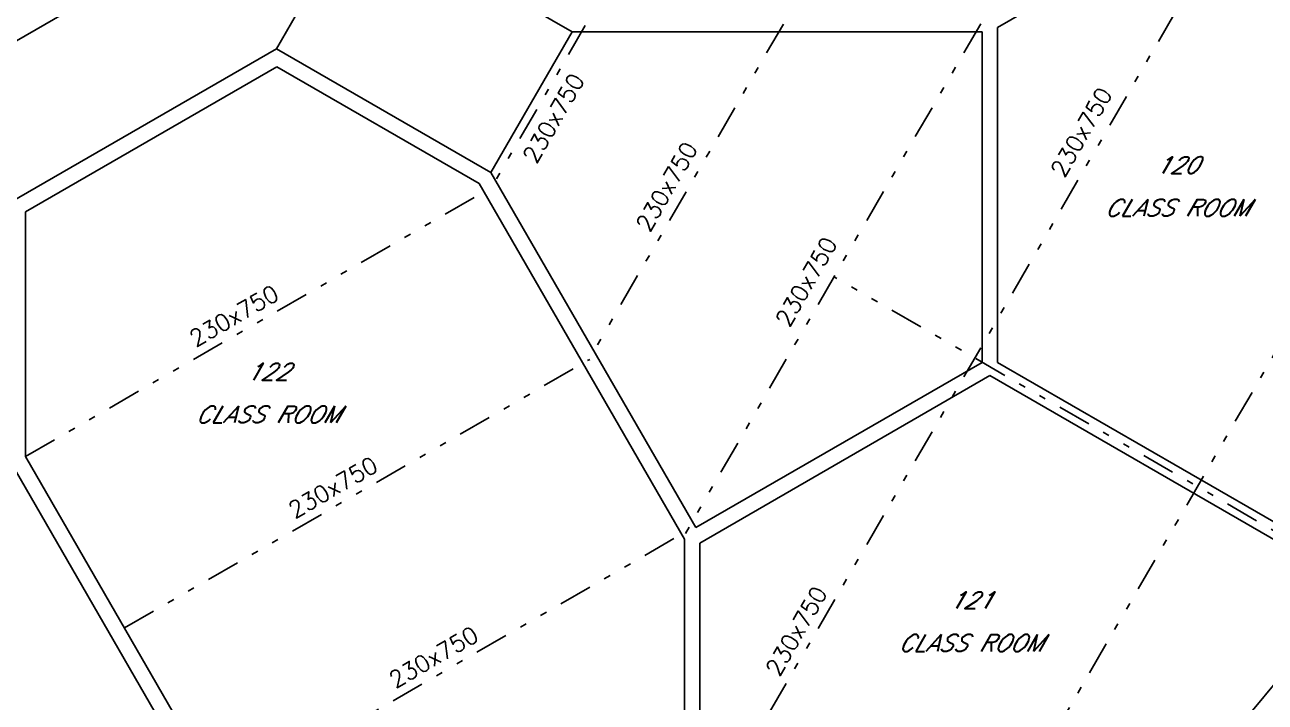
# Model space of a CAD drawing. Extents: x 8365 to 8547, y -347 to -272.
# Drawn here: x 8518.58 to 8537.14, y -334.72 to -324.59 of the extents above; entities that cross this region are included whole.
import ezdxf

# ---------------------------------------------------------------- set-up
doc = ezdxf.new("R2010")
doc.units = 0
doc.linetypes.add('DIVIDE', pattern=[1.25, 0.5, -0.25, 0, -0.25, 0, -0.25])
doc.layers.get('DEFPOINTS').update_dxf_attribs({"linetype": 'CONTINUOUS'})
doc.layers.add('1', color=7, linetype='CONTINUOUS')
doc.styles.add('ROMANS', font='ROMANS')
doc.dimstyles.get("Standard").update_dxf_attribs({"dimtxt": 2.5, "dimasz": 2.5, "dimexe": 1.25, "dimexo": 0.625, "dimtad": 1, "dimcen": 2.5, "dimazin": 3, "dimtfac": 1, "dimtmove": 0, "dimatfit": 3})

# ---------------------------------------------------------------- blocks, each defined once
blk = doc.blocks.new('*D67')
at = {"layer": '1', "color": 0, "linetype": 'CONTINUOUS'}
for p, q in [((8539.213, -333.383), (8538.469, -332.767)), ((8538.393, -333.094), (8534.045, -338.347)), ((8534.483, -339.099), (8533.738, -338.482))]:
    blk.add_line(p, q, dxfattribs=at)
for points in [[(8538.354, -333.062), (8538.431, -333.125), (8538.584, -332.862)], [(8534.006, -338.315), (8534.083, -338.378), (8533.853, -338.578)]]:
    blk.add_solid(points, dxfattribs=at)
at = {"layer": 'DEFPOINTS', "color": 0, "linetype": 'CONTINUOUS'}
for p in [(8539.329, -333.479), (8533.853, -338.578), (8534.598, -339.194)]:
    blk.add_point(p, dxfattribs=at)
at = {"layer": '1', "color": 7, "linetype": 'CONTINUOUS', "style": 'ROMANS'}
blk.add_text('7419', height=0.3, rotation=50.3831, dxfattribs=at).set_placement((8535.639, -336.185))

msp = doc.modelspace()

# ---------------------------------------------------------------- linework, layer by layer
at = {"layer": '1', "color": 1, "linetype": 'CONTINUOUS'}
for p, q in [((8523.56, -322.839), (8522.345, -324.944)), ((8523.56, -322.839), (8526.768, -324.691)), ((8536.108, -322.907), (8533.132, -324.625)), ((8520.238, -323.793), (8507.58, -331.101)), ((8526.768, -324.691), (8525.553, -326.796)), ((8532.902, -324.691), (8526.768, -324.691)), ((8532.902, -324.691), (8532.902, -329.636)), ((8533.132, -324.625), (8533.132, -329.636)), ((8522.345, -324.944), (8518.361, -327.244)), ((8522.345, -324.944), (8525.553, -326.796)), ((8518.589, -327.384), (8522.35, -325.212)), ((8522.35, -325.212), (8525.376, -326.959)), ((8525.376, -326.959), (8528.448, -332.279)), ((8528.62, -332.108), (8525.553, -326.796)), ((8518.589, -327.384), (8518.589, -331.044)), ((8518.589, -327.384), (8518.589, -331.044)), ((8518.589, -327.384), (8518.589, -331.044)), ((8518.589, -327.384), (8518.589, -331.044)), ((8518.589, -327.384), (8518.589, -331.044)), ((8528.62, -332.108), (8532.902, -329.636)), ((8533.132, -329.636), (8539.46, -333.289)), ((8528.678, -332.34), (8533.017, -329.835)), ((8533.017, -329.835), (8539.329, -333.479)), ((8521.517, -336.115), (8518.589, -331.044)), ((8521.34, -336.278), (8518.359, -331.115)), ((8528.448, -335.773), (8528.448, -332.279)), ((8528.678, -335.776), (8528.678, -332.34))]:
    msp.add_line(p, q, dxfattribs=at)
at = {"layer": '1', "color": 5, "linetype": 'DIVIDE'}
for p, q in [((8536.515, -323.148), (8529.063, -336.004)), ((8526.964, -324.597), (8525.553, -327.032)), ((8529.928, -324.574), (8527.114, -329.429)), ((8532.879, -324.572), (8528.461, -332.195)), ((8539.848, -325.067), (8532.396, -337.923)), ((8518.589, -331.044), (8525.485, -327.062)), ((8539.518, -333.455), (8530.686, -328.356)), ((8520.071, -333.61), (8527.031, -329.591)), ((8521.576, -336.149), (8528.505, -332.148))]:
    msp.add_line(p, q, dxfattribs=at)

# ---------------------------------------------------------------- texts
at = {"layer": '1', "color": 6, "linetype": 'CONTINUOUS', "style": 'ROMANS'}
for rotation, p in [(60, (8526.23, -326.68)), (60, (8534.126, -326.889)), (60, (8527.922, -327.704)), (60, (8530.011, -329.126)), (30, (8521.136, -329.415)), (30, (8522.617, -331.981)), (60, (8529.863, -334.353)), (30, (8524.122, -334.52))]:
    msp.add_text('230x750', height=0.25, rotation=rotation, dxfattribs=at).set_placement(p)
at = {"layer": '1', "color": 7, "linetype": 'CONTINUOUS', "style": 'ROMANS', "oblique": 30}
for s, p in [('120', (8535.486, -326.809)), ('CLASS ROOM', (8534.731, -327.447)), ('122', (8521.884, -329.9)), ('CLASS ROOM', (8521.128, -330.539)), ('121', (8532.398, -333.321)), ('CLASS ROOM', (8531.642, -333.96))]:
    msp.add_text(s, height=0.25, dxfattribs=at).set_placement(p)

# ---------------------------------------------------------------- dimensions: what is measured, and where the dimension line sits
at = {"layer": '1', "color": 7, "linetype": 'CONTINUOUS'}
dim = msp.add_linear_dim(base=(8533.853, -338.578), p1=(8539.329, -333.479), p2=(8534.598, -339.194), angle=230.3831, dimstyle='Standard', dxfattribs=at)
dim.commit()
dim.dimension.update_dxf_attribs({"geometry": '*D67', "text_midpoint": (8536.114, -335.846), "dimtype": 161})

doc.saveas('drawing.dxf')
